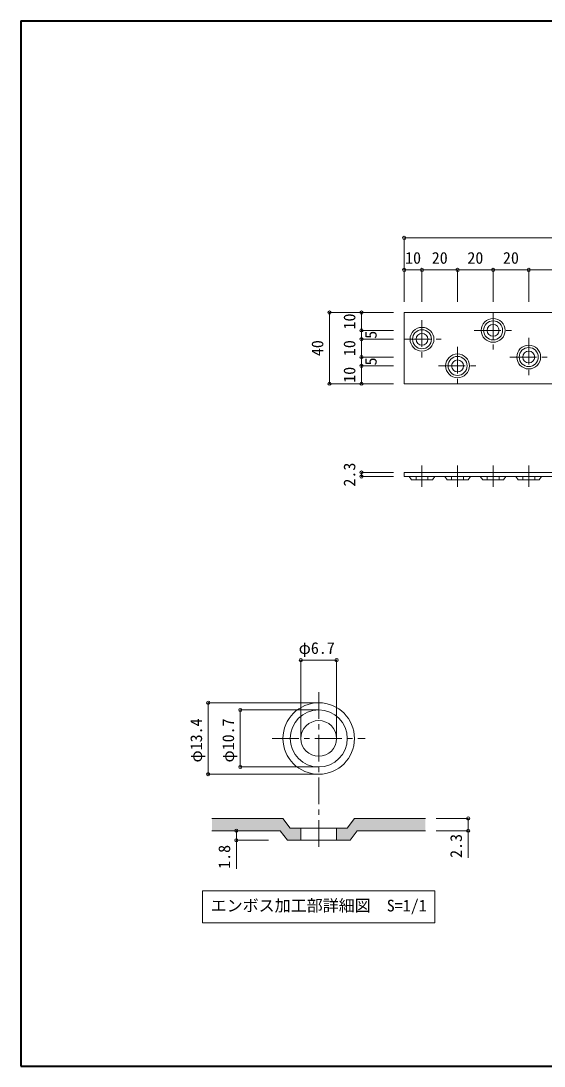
# Model space of a CAD drawing. Units: millimetres at full size, sheet at 1:3, with parts at other scales. Extents: x -387 to 387, y -306 to 294.
# Drawn here: x -387 to -93, y -294 to 294 of the extents above; entities that cross this region are included whole.
import ezdxf
from ezdxf.enums import TextEntityAlignment as Align

# ---------------------------------------------------------------- set-up
doc = ezdxf.new("R2010")
doc.units = ezdxf.units.MM
doc.header["$LTSCALE"] = 3
doc.header["$PDMODE"] = 32
doc.header["$PDSIZE"] = 1.8
doc.linetypes.add('CHAIN1', pattern=[8, 5, -1, 1, -1])
doc.linetypes.add('DASHED1', pattern=[1.8, 1.2, -0.6])
for name, color, linetype, lineweight in [('1-0_1-0', 3, 'Continuous', 9), ('1-E_1-E', 4, 'Continuous', 9), ('1-F_1-F', 7, 'Continuous', 5), ('5-0_5-0', 3, 'Continuous', 9), ('5-F_5-F', 7, 'Continuous', 5), ('F-0', 6, 'Continuous', 40)]:
    doc.layers.add(name, color=color, linetype=linetype, lineweight=lineweight)
doc.layers.add('1-1_1-1', color=9, linetype='Continuous')
doc.styles.add('ＭＳ ゴシック', font='')
doc.styles.get('ＭＳ ゴシック').set_extended_font_data('MS Gothic')

msp = doc.modelspace()

# ---------------------------------------------------------------- linework, layer by layer
at = {"layer": '1-0_1-0', "color": 7, "linetype": 'CHAIN1', "lineweight": 5}
for p, q in [((-219.584, -83.584), (-219.584, -172.984)), ((-245.684, -109.684), (-193.484, -109.684))]:
    msp.add_line(p, q, dxfattribs=at)
at = {"layer": '1-0_1-0'}
for p, q in [((-279.584, -154.684), (-239.684, -154.684)), ((-239.684, -154.684), (-235.634, -160.084)), ((-203.534, -160.084), (-199.484, -154.684)), ((-199.484, -154.684), (-159.584, -154.684)), ((-279.584, -161.584), (-241.259, -161.584)), ((-241.259, -161.584), (-237.209, -166.984)), ((-235.634, -160.084), (-229.634, -160.084)), ((-229.634, -160.084), (-229.634, -166.984)), ((-209.534, -160.084), (-209.534, -166.984)), ((-209.534, -160.084), (-203.534, -160.084)), ((-237.209, -166.984), (-229.634, -166.984))]:
    msp.add_line(p, q, dxfattribs=at)
at = {"layer": '1-0_1-0', "color": 4}
for p, q in [((-229.634, -160.084), (-209.534, -160.084)), ((-229.634, -166.984), (-209.534, -166.984))]:
    msp.add_line(p, q, dxfattribs=at)
at = {"layer": '1-0_1-0'}
msp.add_lwpolyline([(-209.534, -166.984), (-201.959, -166.984), (-197.909, -161.584), (-159.584, -161.584)], dxfattribs=at)
at = {"layer": '1-0_1-0', "color": 4}
for radius in [20.1, 16.05]:
    msp.add_circle((-219.584, -109.684), radius, dxfattribs=at)
at = {"layer": '1-0_1-0'}
msp.add_circle((-219.584, -109.684), 10.05, dxfattribs=at)
at = {"layer": '1-1_1-1'}
for points in [[(-279.584, -154.684), (-279.584, -161.584), (-241.259, -161.584)], [(-239.684, -154.684), (-279.584, -154.684), (-241.259, -161.584)], [(-239.684, -154.684), (-241.259, -161.584), (-237.209, -166.984)], [(-237.209, -166.984), (-235.634, -160.084), (-239.684, -154.684)], [(-159.584, -161.584), (-199.484, -154.684), (-203.534, -160.084)], [(-159.584, -161.584), (-159.584, -154.684), (-199.484, -154.684)], [(-237.209, -166.984), (-229.634, -166.984), (-229.634, -160.084)], [(-237.209, -166.984), (-229.634, -160.084), (-235.634, -160.084)], [(-209.534, -160.084), (-209.534, -166.984), (-201.959, -166.984)], [(-209.534, -160.084), (-201.959, -166.984), (-197.909, -161.584)], [(-209.534, -160.084), (-197.909, -161.584), (-159.584, -161.584)], [(-159.584, -161.584), (-203.534, -160.084), (-209.534, -160.084)]]:
    msp.add_solid(points, dxfattribs=at)
at = {"layer": '1-E_1-E'}
for p, q in [((-154.334, -213.484), (-154.334, -195.484)), ((-284.834, -213.484), (-154.334, -213.484))]:
    msp.add_line(p, q, dxfattribs=at)
msp.add_lwpolyline([(-284.834, -213.484), (-284.834, -195.484), (-154.334, -195.484)], dxfattribs=at)
at = {"layer": '1-F_1-F'}
for p, q in [((-229.634, -65.584), (-209.534, -65.584)), ((-229.634, -65.584), (-229.634, -109.684)), ((-209.534, -65.584), (-209.534, -109.684)), ((-281.684, -89.584), (-281.684, -129.784)), ((-281.684, -89.584), (-219.584, -89.584)), ((-263.684, -93.634), (-263.684, -125.734)), ((-263.684, -93.634), (-219.584, -93.634)), ((-263.684, -125.734), (-219.584, -125.734)), ((-281.684, -129.784), (-219.584, -129.784)), ((-135.584, -154.684), (-153.584, -154.684)), ((-135.584, -154.684), (-135.584, -176.884)), ((-265.896, -161.584), (-247.896, -161.584)), ((-265.896, -161.584), (-265.896, -183.034)), ((-135.584, -161.584), (-153.584, -161.584)), ((-265.896, -166.984), (-247.896, -166.984))]:
    msp.add_line(p, q, dxfattribs=at)
for p in [(-229.634, -65.584), (-209.534, -65.584), (-281.684, -89.584), (-263.684, -93.634), (-281.684, -129.784), (-263.684, -125.734), (-135.584, -154.684), (-265.896, -161.584), (-135.584, -161.584), (-265.896, -166.984)]:
    msp.add_point(p, dxfattribs=at)
at = {"layer": '5-0_5-0'}
for p, q in [((-171.527, 129.91), (-171.527, 89.91)), ((-171.527, 129.91), (188.473, 129.91)), ((-171.527, 89.91), (188.473, 89.91)), ((-171.527, 39.91), (-171.527, 37.61)), ((-171.527, 39.91), (188.473, 39.91)), ((-171.527, 37.61), (188.473, 37.61))]:
    msp.add_line(p, q, dxfattribs=at)
at = {"layer": '5-0_5-0', "color": 7, "linetype": 'CHAIN1', "lineweight": 5}
for p, q in [((-121.527, 129.91), (-121.527, 109.21)), ((-161.527, 125.61), (-161.527, 104.21)), ((-132.227, 119.91), (-110.827, 119.91)), ((-171.527, 114.91), (-150.827, 114.91)), ((-101.527, 115.61), (-101.527, 94.21)), ((-141.527, 110.61), (-141.527, 89.91)), ((-112.227, 104.91), (-90.827, 104.91)), ((-152.227, 99.91), (-130.827, 99.91)), ((-161.527, 43.91), (-161.527, 31.81)), ((-141.527, 43.91), (-141.527, 31.81)), ((-121.527, 43.91), (-121.527, 31.81)), ((-101.527, 43.91), (-101.527, 31.81))]:
    msp.add_line(p, q, dxfattribs=at)
at = {"layer": '5-0_5-0', "color": 4, "linetype": 'DASHED1'}
for p, q in [((-164.877, 37.61), (-164.877, 35.81)), ((-158.177, 37.61), (-158.177, 35.81)), ((-144.877, 37.61), (-144.877, 35.81)), ((-138.177, 37.61), (-138.177, 35.81)), ((-124.877, 37.61), (-124.877, 35.81)), ((-118.177, 37.61), (-118.177, 35.81)), ((-104.877, 37.61), (-104.877, 35.81)), ((-98.177, 37.61), (-98.177, 35.81))]:
    msp.add_line(p, q, dxfattribs=at)
at = {"layer": '5-0_5-0', "color": 4}
for p, q in [((-148.752, 37.61), (-147.402, 35.81)), ((-147.402, 35.81), (-135.652, 35.81)), ((-135.652, 35.81), (-134.302, 37.61)), ((-128.752, 37.61), (-127.402, 35.81)), ((-127.402, 35.81), (-115.652, 35.81)), ((-115.652, 35.81), (-114.302, 37.61)), ((-108.752, 37.61), (-107.402, 35.81)), ((-107.402, 35.81), (-95.652, 35.81)), ((-95.652, 35.81), (-94.302, 37.61))]:
    msp.add_line(p, q, dxfattribs=at)
msp.add_lwpolyline([(-168.752, 37.61), (-167.402, 35.81), (-155.652, 35.81), (-154.302, 37.61)], dxfattribs=at)
for centre, radius in [((-121.527, 119.91), 6.7), ((-121.527, 119.91), 5.35), ((-161.527, 114.91), 6.7), ((-161.527, 114.91), 5.35), ((-141.527, 99.91), 6.7), ((-101.527, 104.91), 6.7), ((-101.527, 104.91), 5.35), ((-141.527, 99.91), 5.35)]:
    msp.add_circle(centre, radius, dxfattribs=at)
at = {"layer": '5-0_5-0'}
for centre in [(-161.527, 114.91), (-121.527, 119.91), (-101.527, 104.91), (-141.527, 99.91)]:
    msp.add_circle(centre, 3.35, dxfattribs=at)
at = {"layer": '5-F_5-F'}
for p, q in [((-171.527, 171.91), (-171.527, 153.91)), ((188.473, 171.91), (-171.527, 171.91)), ((-171.527, 153.91), (-161.527, 153.91)), ((-171.527, 153.91), (-171.527, 135.91)), ((-161.527, 153.91), (-161.527, 135.91)), ((-161.527, 153.91), (-141.527, 153.91)), ((-141.527, 153.91), (-141.527, 135.91)), ((-141.527, 153.91), (-121.527, 153.91)), ((-121.527, 153.91), (-121.527, 135.91)), ((-121.527, 153.91), (-101.527, 153.91)), ((-101.527, 153.91), (-101.527, 135.91)), ((-101.527, 153.91), (8.473, 153.91)), ((-213.527, 129.91), (-213.527, 89.91)), ((-213.527, 129.91), (-195.527, 129.91)), ((-195.527, 129.91), (-195.527, 119.91)), ((-195.527, 129.91), (-177.527, 129.91)), ((-195.527, 119.91), (-177.527, 119.91)), ((-195.527, 119.91), (-195.527, 114.91)), ((-195.527, 114.91), (-177.527, 114.91)), ((-195.527, 114.91), (-195.527, 104.91)), ((-195.527, 104.91), (-177.527, 104.91)), ((-195.527, 104.91), (-195.527, 99.91)), ((-195.527, 99.91), (-177.527, 99.91)), ((-195.527, 99.91), (-195.527, 89.91)), ((-213.527, 89.91), (-195.527, 89.91)), ((-195.527, 89.91), (-177.527, 89.91)), ((-195.527, 39.91), (-195.527, 37.61)), ((-195.527, 39.91), (-177.527, 39.91)), ((-195.527, 37.61), (-177.527, 37.61))]:
    msp.add_line(p, q, dxfattribs=at)
for p in [(-171.527, 171.91), (-171.527, 153.91), (-161.527, 153.91), (-141.527, 153.91), (-121.527, 153.91), (-101.527, 153.91), (-213.527, 129.91), (-195.527, 129.91), (-195.527, 119.91), (-195.527, 114.91), (-195.527, 104.91), (-195.527, 99.91), (-213.527, 89.91), (-195.527, 89.91), (-195.527, 39.91), (-195.527, 37.61)]:
    msp.add_point(p, dxfattribs=at)
at = {"layer": 'F-0'}
for p, q in [((-387, 294), (-387, -294)), ((-387, 294), (387, 294)), ((-387, -294), (387, -294))]:
    msp.add_line(p, q, dxfattribs=at)

# ---------------------------------------------------------------- texts
at = {"layer": '1-E_1-E', "color": 7, "style": 'ＭＳ ゴシック'}
msp.add_text('エンボス加工部詳細図\u3000S=1/1', height=6.598, dxfattribs=at).set_placement((-280.334, -208.984), align=Align.BOTTOM_LEFT)
at = {"layer": '1-F_1-F', "style": 'ＭＳ ゴシック'}
msp.add_text('φ6.7', height=6.598, dxfattribs=at).set_placement((-230.834, -64.084), align=Align.BOTTOM_LEFT)
for s, p in [('φ13.4', (-283.184, -123.184)), ('φ10.7', (-265.184, -123.184)), ('2.3', (-137.084, -176.884)), ('1.8', (-267.396, -183.034))]:
    msp.add_text(s, height=6.598, rotation=90, dxfattribs=at).set_placement(p, align=Align.BOTTOM_LEFT)
at = {"layer": '5-F_5-F', "style": 'ＭＳ ゴシック'}
for s, p in [('10', (-171.027, 155.41)), ('20', (-156.027, 155.41)), ('20', (-136.027, 155.41)), ('20', (-116.027, 155.41))]:
    msp.add_text(s, height=6.598, dxfattribs=at).set_placement(p, align=Align.BOTTOM_LEFT)
for s, p in [('10', (-197.027, 120.41)), ('5', (-185.027, 115.16)), ('40', (-215.027, 105.41)), ('10', (-197.027, 105.41)), ('5', (-185.027, 100.16)), ('10', (-197.027, 90.41)), ('2.3', (-197.027, 32.01))]:
    msp.add_text(s, height=6.598, rotation=90, dxfattribs=at).set_placement(p, align=Align.BOTTOM_LEFT)

doc.saveas('drawing.dxf')
